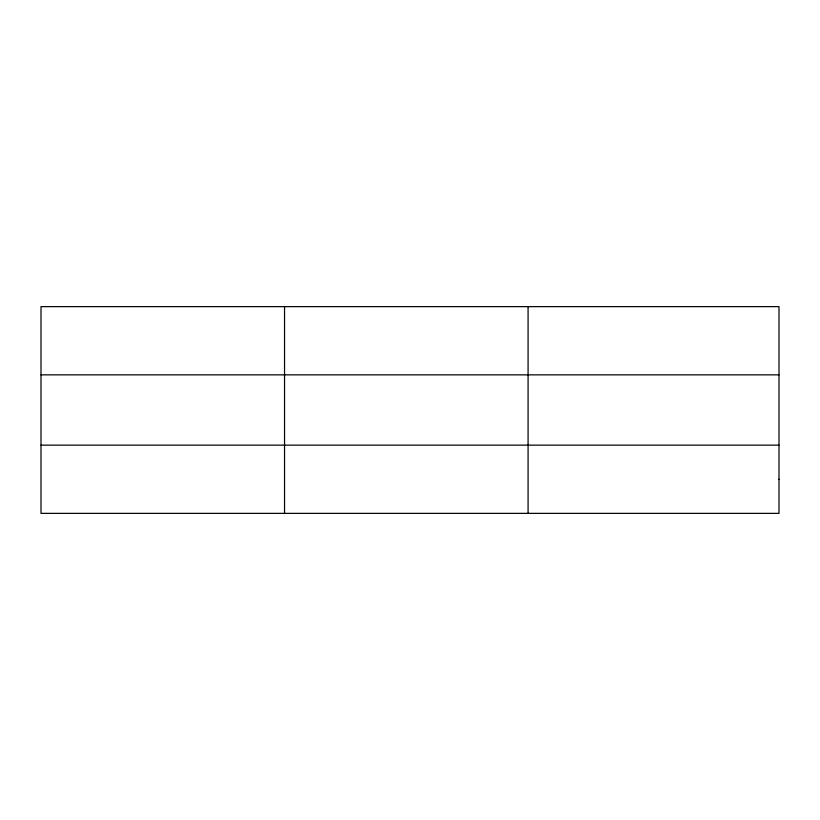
<?xml version="1.0" encoding="UTF-8"?>
<svg xmlns="http://www.w3.org/2000/svg" width="820" height="820" viewBox="0 0 820 820"><rect width="100%" height="100%" fill="white"/><g stroke="black" fill="none" stroke-linecap="round" stroke-linejoin="round"><path stroke-width="1.23" d="M284.54 306.639L284.54 513.361M528.08 306.639L528.08 513.361M41 374.853L779 374.853M41 445.147L779 445.147M779 479.249L779 513.361L41 513.361L41 306.639L779 306.639L779 479.249"/></g></svg>
